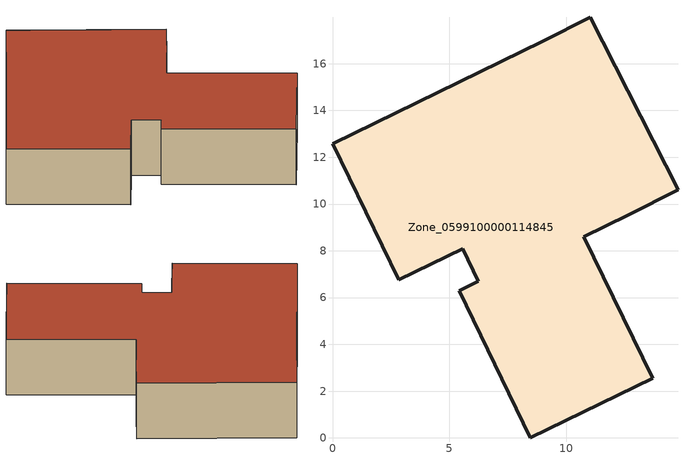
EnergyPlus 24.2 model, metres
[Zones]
Zone_0599100000114845
 floor ground (C_G): 10.75,8.61 13.69,2.54 8.46,0 5.41,6.29 6.23,6.7 5.56,8.08 2.84,6.77 0,12.57 8.99,16.97 11.03,17.99 14.77,10.62 12.63,9.53 z0
 wall outside (C_F): 13.69,2.54 10.75,8.61 12.63,9.53 14.77,10.62 11.03,17.99 8.99,16.97 0,12.57 2.84,6.77 5.56,8.08 6.23,6.7 5.41,6.29 8.46,0 13.69,2.54 z0:3.3
 roof outside (C_R): 8.99,16.97 0,12.57 2.84,6.77 5.56,8.08 6.23,6.7 5.41,6.29 8.46,0 13.69,2.54 10.75,8.61 12.63,9.53 14.77,10.62 11.03,17.99 z3.3
[BUILDING]
Pand.0599100000114845: North Axis=0; Terrain=City; Loads Convergence Tolerance Value=0.04; Temperature Convergence Tolerance Value=0.4; Solar Distribution=FullExterior; Maximum Number of Warmup Days=25; Minimum Number of Warmup Days=1
[Site:Location]
Rotterdam.The.Hague.AP_ZH_NLD Design_Conditions: Latitude=51.96; Longitude=4.45; Time Zone=1; Elevation=-4.5
[SITE:GROUNDTEMPERATURE:BUILDINGSURFACE]
18, 18, 18, 18, 18, 18, 18, 18, 18, 18, 18, 18
[MATERIAL] Thermal Absorptance=0.9; Solar Absorptance=0.7; Visible Absorptance=0.7
Name | Roughness | Thickness | Conductivity | Density | Specific Heat
G.D.1965-1974 | MediumSmooth | 0.15 | 0.882353 | 540 | 1210
F.D.1965-1974 | Rough | 0.3 | 0.697674 | 1920 | 840
R.D.1965-1974 | MediumRough | 0.2 | 0.232558 | 1500 | 1000
[CONSTRUCTION]
C_G: G.D.1965-1974
C_F: F.D.1965-1974
C_R: R.D.1965-1974
[ZONE]
Zone_0599100000114845: Type=1; Multiplier=1; Ceiling Height=Autocalculate; Volume=Autocalculate; Floor Area=autocalculate; Part of Total Floor Area=Yes
[ZONEINFILTRATION:DESIGNFLOWRATE]
Infil_Zone_0599100000114845: Zone or ZoneList or Space or SpaceList=Zone_0599100000114845; Schedule=AlwaysOn; Design Flow Rate Calculation Method=Flow/Area; Flow Rate per Floor Area=0.0042; Constant Term Coefficient=1; Temperature Term Coefficient=0; Velocity Term Coefficient=0; Velocity Squared Term Coefficient=0
[HVACTEMPLATE:ZONE:IDEALLOADSAIRSYSTEM]
Zone_0599100000114845: Maximum Heating Supply Air Temperature=50; Minimum Cooling Supply Air Temperature=13; Maximum Heating Supply Air Humidity Ratio=0.0156; Minimum Cooling Supply Air Humidity Ratio=0.0077; Heating Limit=NoLimit; Cooling Limit=NoLimit; Dehumidification Control Type=ConstantSensibleHeatRatio; Cooling Sensible Heat Ratio=0.7; Dehumidification Setpoint=60; Humidification Control Type=None; Humidification Setpoint=30; Outdoor Air Method=None; Outdoor Air Flow Rate per Person=0.00944; Outdoor Air Flow Rate per Zone Floor Area=0; Outdoor Air Flow Rate per Zone=0; Demand Controlled Ventilation Type=None; Outdoor Air Economizer Type=NoEconomizer; Heat Recovery Type=None; Sensible Heat Recovery Effectiveness=0.7; Latent Heat Recovery Effectiveness=0.65
[ZONECONTROL:THERMOSTAT]
ThermostatControl_Zone_0599100000114845: Zone or ZoneList=Zone_0599100000114845; Control Type Schedule=DualSetpointControlType; Control 1=Thermostat_Zone_0599100000114845; Temperature Difference Between Cutout And Setpoint=0
[THERMOSTATSETPOINT:DUALSETPOINT]
Thermostat_Zone_0599100000114845: Heating Setpoint Temperature Schedule=HeatingSetpoint_Zone_0599100000114845; Cooling Setpoint Temperature Schedule=CoolingSetpoint_Zone_0599100000114845
[SCHEDULE:COMPACT]
HeatingSetpoint_Zone_0599100000114845: Through: 12/31, For: AllDays, Until: 24:00, 21
CoolingSetpoint_Zone_0599100000114845: Through: 12/31, For: AllDays, Until: 24:00, 24
DualSetpointControlType: Through: 12/31, For: AllDays, Until: 24:00, 4
AlwaysOn: Through: 12/31, For: AllDays, Until: 24:00, 1
